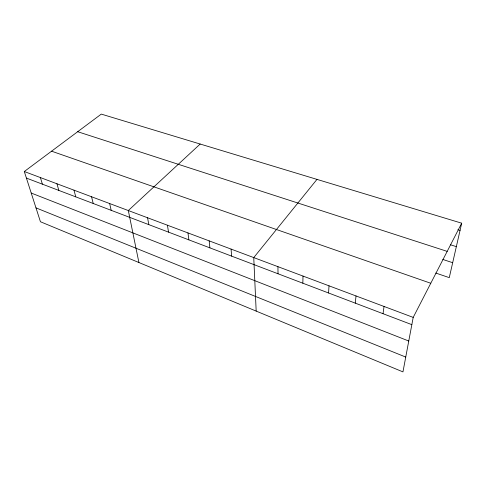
<?xml version="1.0" encoding="UTF-8"?>
<svg xmlns="http://www.w3.org/2000/svg" width="486" height="486" viewBox="0 0 486 486"><rect width="100%" height="100%" fill="white"/><g stroke="black" fill="none" stroke-linecap="round" stroke-linejoin="round"><path stroke-width="0.73" d="M302.845 283.204L303.003 276.066M328.579 292.997L329.01 285.823M355.29 303.149L356.007 295.95M383.023 313.695L384.049 306.466M461.7 223.189L413.203 317.401L402.955 371.893L40.447 221.75L24.3 171.528L101.288 114.107L461.7 223.189L449.271 277.64L435.784 273.047M316.975 179.389L253.747 257.592L256.177 311.101M200.183 144.038L128.316 210.541L138.917 262.537M457.903 229.702L460.06 230.364M450.565 244.804L456.342 246.645M77.687 131.712L447.187 251.377M442.807 259.445L452.679 262.701M51.577 151.189L430.772 283.265M24.3 171.528L413.203 317.401M26.408 178.089L411.842 324.654M31.213 193.039L408.762 341.02M35.982 207.874L405.743 357.064M40.387 177.56L42.391 184.17M56.941 183.769L58.842 190.421M73.987 190.166L75.773 196.86M91.55 196.751L93.215 203.494M109.654 203.543L111.185 210.329M147.568 217.764L148.813 224.635M167.439 225.218L168.52 232.132M187.96 232.916L188.872 239.865M209.162 240.868L209.891 247.86M231.081 249.087L231.609 256.122M277.931 266.662L278.022 273.77"/></g></svg>
